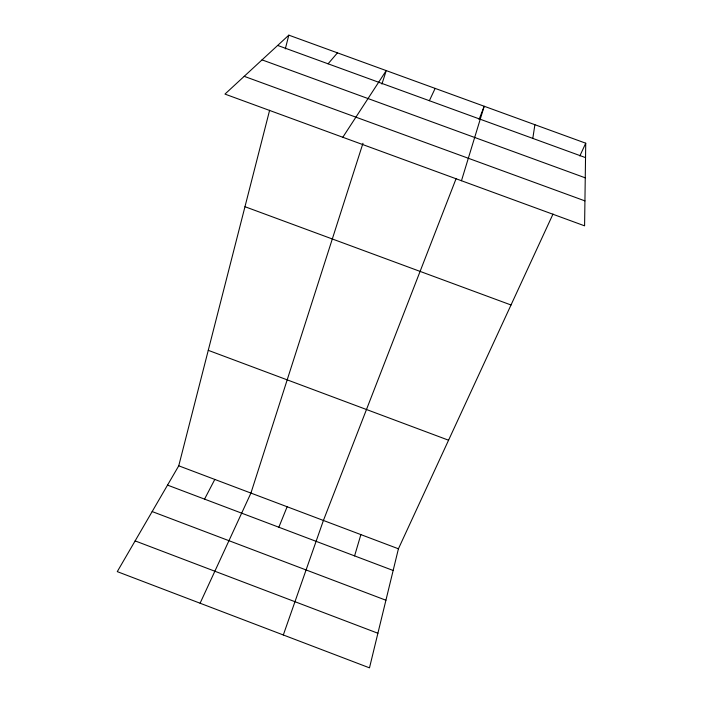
<?xml version="1.0" encoding="UTF-8"?>
<svg xmlns="http://www.w3.org/2000/svg" width="703" height="703" viewBox="0 0 703 703"><rect width="100%" height="100%" fill="white"/><g stroke="black" fill="none" stroke-linecap="round" stroke-linejoin="round"><path stroke-width="1.05" d="M585.731 143.201L584.588 225.839L224.96 94.097L288.819 35.15L585.731 143.201L579.843 155.961M532.804 138.403L534.895 124.703M553.015 214.046L398.425 548.788L369.488 667.85L117.269 571.627L178.747 465.817L269.627 110.239M285.304 48.902L288.819 35.15M354.584 555.897L360.876 534.614M461.467 180.733L484.2 106.25L479.059 119.501M362.959 143.271L250.927 493.084L200.091 603.227M381.914 84.096L386.237 70.599L342.809 137.261M283.318 634.976L323.415 520.457L456.133 178.562M278.845 527.232L287.132 506.758M429.366 100.714L435.148 88.402M204.555 499.121L214.802 479.437M328.081 63.815L337.458 52.848M277.667 45.44L585.529 157.613M262.034 59.869L585.256 177.824M244.205 76.328L584.94 200.891M244.969 206.708L511.019 304.988M208.264 350.331L448.567 440.21M178.747 465.817L398.425 548.788M167.534 485.114L393.153 570.485M152.173 511.564L385.921 600.23M135.125 540.897L377.898 633.245"/></g></svg>
